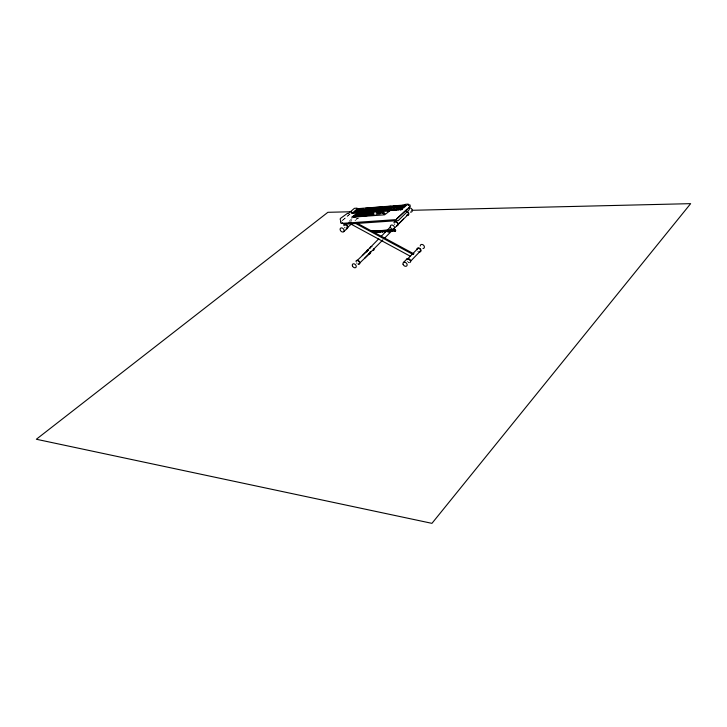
<?xml version="1.0" encoding="UTF-8"?>
<svg xmlns="http://www.w3.org/2000/svg" width="727" height="727" viewBox="0 0 727 727"><rect width="100%" height="100%" fill="white"/><g stroke="black" fill="none" stroke-linecap="round" stroke-linejoin="round"><path stroke-width="0.55" stroke-dasharray="3.63 2.73" d="M354.967 220.772L358.138 217.9M350.977 220.781L351.723 220.108M349.387 220.935L352.568 218.082M342.244 220.499L350.523 213.356M342.626 220.399L350.787 213.356M357.838 218.082A1.799 1.318 48.3 0 1 357.093 218.127M345.207 227.778A1.817 1.318 48.2 0 1 344.58 227.078M357.266 263.438A1.79 1.281 46.1 0 1 356.648 262.747M356.648 263.347A2.29 1.627 46.1 0 1 356.303 262.874M345.034 228.114A2.326 1.681 48.2 0 1 344.598 227.696M358.738 217.927A2.29 1.681 48.3 0 1 356.13 218.091M408.701 262.656A2.363 1.745 44.1 0 1 408.165 262.465M394.298 224.334A2.408 1.799 46.4 0 1 394.043 223.789M394.961 224.588A1.881 1.409 46.4 0 1 394.479 223.762M418.034 251.451A2.335 1.745 44.1 0 1 417.589 251.042M409.092 262.265A1.854 1.372 44.1 0 1 407.211 261.111"/><path stroke-width="1.09" d="M388.554 231.004L388.927 230.932M389.327 230.877L388.7 230.713L389.345 231.177M388.572 231.213L389 231.759L389.299 231.068M389.408 231.559L389.045 230.695M409.419 206.977L409.165 209.739L398.287 220.581L344.007 224.316L342.226 222.698M381.793 231.94C384.528 231.631 381.839 232.34 381.275 231.077M384.41 231.804C387.137 232.985 383.674 229.605 383.129 231.868M387.028 231.668C389.627 230.95 386.764 232.395 387.2 231.222M391.38 230.432C390.208 232.067 389.89 231.286 388.918 230.668M391.898 231.313C393.525 231.395 391.689 231.559 391.399 230.568M395.652 230.841L394.143 230.986M370.079 213.756C369.498 208.994 369.698 215.374 370.788 213.356M368.253 213.347C366.617 213.038 370.307 212.611 369.325 213.484M367.553 212.866L366.517 213.22L367.144 212.757L367.771 213.702L367.462 212.166L367.98 212.057M365.009 214.12C366.317 214.747 365.154 211.993 366.29 212.22M365.754 213.084L364.718 213.275L365.717 213.011M388.291 231.032L389.318 231.122M389.39 230.95L389.172 231.849M373.069 213.029L373.696 212.684L372.633 212.82M373.424 212.784C372.587 211.275 373.269 211.648 372.842 212.175M373.015 212.829C371.742 209.894 373.46 214.665 373.424 211.802M372.569 212.475L371.579 212.702L372.433 213.693M371.842 212.956C370.052 213.683 370.061 209.558 372.378 213.711M372.597 212.593C370.815 213.275 372.378 211.748 372.469 213.556M370.661 212.184L371.515 212.03M370.888 213.574L371.097 211.775L370.67 213.683L369.707 211.93M371.233 212.657L370.87 212.938L370.797 212.002M371.061 213.693L370.098 213.938M371.606 212.802L371.261 213.075M370.625 212.857L369.852 213.011L371.115 212.711M370.361 213.075L369.779 212.847L370.825 212.629M369.58 211.884L369.089 212.111L369.47 213.556M369.67 213.184L370.797 212.647L370.143 212.92M370.261 212.566L369.734 212.984L370.352 212.956M370.061 213.066L369.716 213.284M371.343 211.984L370.888 211.848M369.089 212.266C369.125 210.994 369.898 214.41 369.243 212.12M368.462 213.811C369.198 213.165 367.744 212.938 369.271 212.829M369.098 212.947L368.235 213.265L368.862 212.638M367.18 213.156C367.544 212.757 366.172 213.529 366.408 213.511M368.525 213.874C365.018 211.866 370.007 211.839 367.435 212.475M366.535 213.165L367.017 212.784L367.217 213.956M365.881 213.729L365.363 214.32M366.626 212.32C366.026 212.066 365.399 212.184 366.308 213.447M365.708 212.32L366.672 213.202M369.089 212.111C370.961 211.775 368.971 212.438 369.57 211.884M365.199 213.038C363.827 212.757 366.272 215.292 364.981 213.002M373.115 232.404L380.512 232.013L381.266 230.977M381.902 231.84L381.057 231.122M385.737 231.731L386.619 230.686L387.1 231.45M388.145 231.604L388.718 230.677M390.49 231.486L391.508 230.459L391.789 231.413M392.653 231.368L393.234 230.441L394.025 230.959M395.352 231.222L395.661 230.577M388.482 231.022L389.29 230.732M388.99 231.713L389.481 231.322M389.472 231.586L388.9 231.868M372.797 213.393L372.488 211.811M410.537 261.257L420.17 251.306M372.478 211.957L372.542 211.775M407.329 259.266L417.743 248.589M413.854 253.696L413.054 254.514L354.821 223.016M368.489 213.129L368.998 213.047L368.498 212.747M403.476 262.483L406.993 258.885M362.255 255.613L378.812 238.765M381.102 236.475L390.635 226.733M364.763 258.158L382.884 239.874M384.465 238.274L403.449 219.091M400.568 209.839L405.548 204.932L357.111 208.731L357.448 209.721M395.415 209.421L398.332 206.577L399.296 207.004M396.424 209.34L398.769 207.041M393.534 209.567L396.46 206.722L397.424 207.15L396.897 207.186M390.308 209.812L393.243 206.968L394.198 207.395L393.68 207.44M387.764 210.003L390.708 207.168L391.662 207.595M387.991 210.685L391.144 207.631M389.036 209.912L391.971 207.068L392.934 207.495L392.407 207.54M359.856 262.892L369.834 253.25M370.606 231.213L395.025 229.805L395.561 230.813M384.492 210.257L387.436 207.422L388.4 207.849M385.828 210.158L389.29 207.277L389.736 207.749L386.846 210.076M408.011 214.738L397.287 225.079A1.881 1.409 46.4 0 0 397.396 223.153M382.638 210.394L386.101 207.522L386.546 207.995L384.447 209.558M356.703 260.966L367.471 250.624A1.763 1.281 46.2 0 0 367.144 251.215M380.121 210.585L383.074 207.758L384.038 208.186L383.52 208.222M381.375 210.494L384.329 207.668L385.292 208.086L384.774 208.131M376.95 210.83L379.912 208.004L380.875 208.431M378.276 210.73L381.239 207.904L382.193 208.331M378.503 211.403L381.684 208.367M371.96 212.911L372.288 213.593M372.551 212.493L371.642 212.757L372.16 212.511M372.769 211.957L373.433 211.721L372.415 211.92M375.077 210.975L378.049 208.149L379.003 208.576L378.485 208.613M380.512 232.013L373.224 232.295M371.751 211.221L374.659 208.913L373.705 208.495L370.725 211.303M370.225 212.866L370.525 212.775M372.587 211.157L375.559 208.349L376.513 208.767L376.004 208.813M373.832 211.066L376.804 208.249L377.758 208.676L377.249 208.713M366.817 213.829L366.381 212.102L367.108 213.983M369.38 211.403L372.36 208.594L373.315 209.012M371.206 210.566L372.806 209.058M369.007 213.829L369.152 212.638L367.635 213.211M370.025 211.957L369.534 212.42M369.18 212.893L368.698 212.975L369.089 212.629M373.233 212.775L373.378 211.702M367.353 211.557L369.752 209.294M367.562 211.548L370.543 208.74L371.497 209.158L370.988 209.194M367.026 213.084C367.598 212.747 366.899 212.457 367.489 213.865M370.307 212.857L370.652 212.711M365.09 211.73L368.08 208.931L369.034 209.349L368.525 209.385M366.326 211.639L369.307 208.831L370.261 209.249M366.135 212.139L365.663 212.566L366.108 212.257M365.463 212.875C366.335 215.301 365.354 212.284 364.872 213.275M365.681 212.484L366.553 212.111M366.544 212.266L365.854 212.484M361.982 211.966L364.981 209.167L365.935 209.585L365.427 209.63M363.282 211.866L366.281 209.067L367.226 209.485L366.726 209.53M358.038 212.956L361.264 209.949M358.993 212.193L362.001 209.403L362.946 209.821M360.183 212.102L363.182 209.312L364.136 209.73M360.41 212.775L362.019 211.266M365.572 212.875L364.945 213.265M356.021 212.42L359.029 209.63L359.983 210.048L357.057 212.339M357.811 212.284L360.819 209.494L361.764 209.912M396.569 218.9L407.002 209.212M354.794 211.821L353.177 213.32L352.949 212.657L355.966 209.867L356.912 210.285L356.421 210.321M354.694 212.52L357.711 209.73L358.656 210.148L358.157 210.194M343.662 231.695A2.335 1.681 48.1 0 0 342.408 228.114A2.335 1.681 48.1 0 0 340.236 230.05A2.335 1.681 48.1 0 0 343.662 231.695L347.397 228.305M367.717 212.048L367.617 213.802M347.061 227.933L351.804 223.634M348.288 213.574L354.367 208.349L357.057 208.131M393.125 230.541L393.67 230.35M358.984 215.301L357.684 215.719L358.066 215.128L358.984 215.301L356.757 216.146L358.066 215.728L358.311 216.273L360.474 215.192L359.556 215.019L359.165 215.61L360.474 215.192M360.019 214.947L361.255 214.292L359.947 214.71L361.528 214.692L361.455 215.201L360.774 214.983L361.319 214.529M357.902 214.51L359.129 213.856L359.383 214.401L359.765 213.811L359.311 214.165L362.173 213.874L360.792 214.047L361.319 213.938M358.702 215.674L358.247 216.037L359.629 215.855M359.093 215.374L360.401 214.956M359.947 214.71L361.255 214.292M360.865 214.292L362.173 213.874M360.338 215.674L362.882 213.656L356.484 214.201M356.657 215.474L357.502 215.41L355.112 215.346L354.721 215.937L355.957 215.283M358.284 214.51L357.048 215.165L358.356 214.747L357.511 214.81M355.276 216.255L358.138 215.964L357.611 216.083M356.13 215.592L357.439 215.174M358.356 214.156L353.867 216.601L356.648 216.073L355.494 215.637M355.73 215.901L357.502 215.41M357.048 215.165L358.356 214.747M358.466 214.819L359.765 214.401M358.529 215.056L359.838 214.638M357.611 215.483L358.92 215.065M359.383 214.401L360.683 213.983L359.838 214.047M353.795 216.364L356.993 214.029M356.803 214.619L355.576 215.283L356.875 214.865L356.03 214.928M356.421 214.619L357.657 213.965L356.348 214.383L357.193 214.32M368.48 215.474L370.452 213.974L366.126 214.292L364.145 215.792L364.354 216.519M371.261 211.811L372.224 213.729L371.379 211.721M364.972 213.384L365.308 213.184M366.008 212.584L366.599 212.211L366.726 213.974M347.588 213.256L340.545 218.354L340.145 219.063L340.99 221.808M371.815 212.575L371.506 212.893M369.779 212.747L370.288 212.729M371.288 214.365L370.797 214.238M371.152 214.529L371.552 213.947L369.143 215.292L369.879 215.519M370.934 214.147L371.497 214.347M371.161 215.083C374.214 212.375 369.607 217.055 371.188 213.974M372.678 214.501L372.642 213.974M372.569 214.111L373.06 214.238L372.56 214.429M372.433 214.52L372.906 214.247M373.66 214.083L372.351 214.992L373.714 214.192M372.633 215.038L374.114 214.011L371.96 215.083L372.633 215.038L372.342 214.038L372.96 213.838M363.709 214.847L364.418 214.874L363.954 214.51L361.937 215.819L364.091 214.756L363.436 214.801M369.852 214.71L369.77 214.074L369.952 215.028M369.725 214.238L369.998 214.938M369.489 214.738L369.525 214.247M369.698 214.719L370.143 214.047L369.389 214.347M370.243 214.447L369.598 214.192L369.525 215.201L370.897 214.283M371.552 213.947L369.143 215.292M362.573 214.61L362.282 215.265L363.037 214.974L362.573 214.61L362.355 215.719L363.509 214.901M362.282 215.265L362.873 214.992M363.673 215.165L364.263 214.883M363.718 215.655L365.027 214.729M365.481 214.647L363.327 215.719L364.818 214.701L365.554 214.928M361.528 214.692L360.774 214.983M360.965 215.837C363.909 213.329 359.901 217.664 361.11 214.756M372.451 212.575L372.569 213.502M369.371 213.911L368.762 214.092M367.917 212.411L367.462 212.166M369.461 212.357L369.679 212.157M389.19 231.595L389.381 230.822M365.717 214.002L365.345 212.893M372.424 212.72L371.96 212.947M370.843 213.62L370.57 212.602M364.918 213.129L365.499 214.065M369.67 212.775L369.807 213.047M372.969 212.784L373.469 212.657L373.069 211.693M363.754 215.655L363.818 214.674M366.181 212.538L365.681 212.475M388.972 230.632L388.282 231.177L388.745 231.813M371.215 212.966L370.77 211.902M400.395 209.703L402.394 209.476L387.137 210.73M393.534 210.466L396.442 210.158M356.603 208.985L363.264 208.467M365.481 208.285L372.142 207.768M374.369 207.595L382.138 206.986M384.356 206.813L391.017 206.286M393.234 206.114L399.895 205.596M402.113 205.423L405.439 205.159M407.665 204.987L409.883 204.814L410.364 206.35L396.079 219.618L341.117 223.434L340.59 221.926M395.552 207.295L396.07 207.25L395.106 206.822L392.18 209.667L392.407 210.357M400.123 206.941L399.686 206.468L396.769 209.321L396.997 210.003M351.568 212.866L400.213 209.167L405.493 204.314L408.22 204.096L408.71 205.641M378.531 212.375C376.368 213.293 380.43 211.802 378.185 212.738M355.576 215.283L356.348 214.974M370.634 214.265L371.297 214.22M355.176 215.583L356.021 215.519M362.564 215.074L363.037 214.974M363.954 214.974L364.418 214.874M355.567 215.874L354.258 216.01L355.167 216.183M362.791 215.465L362.628 214.647M372.378 214.947L372.533 213.911L372.842 214.765M364.391 215.728L368.525 215.419L364.145 215.792M358.311 216.273L359.093 215.974M353.258 216.919L356.121 216.71M349.015 222.226L351.277 222.062M370.715 231.113L395.025 229.805M394.061 231.195L395.452 231.122M389.545 231.431L390.599 231.377M351.65 213.129L355.803 212.975M351.704 211.739L327.895 212.302L36.35 439.253L431.947 523.349L690.65 203.651L411.782 210.303M369.816 211.839L370.443 213.747M388.654 230.723L389.218 230.986M389.145 231.777L388.418 231.222M386.51 230.795L387.055 231.195M383.901 230.932L384.492 231.595M394.915 229.914L395.524 230.55M356.539 222.88L413.745 253.796M351.159 224.198L410.237 256.204M368.262 211.984L368.88 213.865L368.089 211.975M360.801 214.647L361.137 215.819M367.971 211.984L368.598 213.883M365.772 212.275L366.081 213.365M364.727 213.156L365.054 214.138M369.698 211.857L370.243 213.783M360.992 214.838L361.473 215.565L361.174 214.719M362.319 214.783L362.655 215.601M371.115 214.483L371.279 214.974L371.233 214.474M363.954 214.51L364.127 215.456M370.088 251.878A1.763 1.281 46.2 0 1 368.798 253.45M367.771 250.461A1.763 1.281 46.2 0 1 368.116 250.388M355.948 261.356A2.29 1.627 46.1 0 1 358.047 260.457A2.29 1.627 46.1 0 1 359.874 262.92A2.29 1.627 46.1 0 1 358.093 264.237M343.871 225.643A2.326 1.681 48.2 0 1 345.798 224.607A2.326 1.681 48.2 0 1 347.797 226.833A2.326 1.681 48.2 0 1 346.561 228.641M347.106 226.079A1.817 1.318 48.2 0 1 346.406 228.196M344.916 225.043A1.817 1.318 48.2 0 1 345.67 224.997M346.47 225.379A1.817 1.318 48.2 0 1 346.824 225.697M370.488 251.869A2.254 1.627 46.2 0 1 368.834 253.868M366.826 252.015A2.254 1.627 46.2 0 1 368.471 250.006M359.093 263.628A1.79 1.281 46.1 0 1 358.802 263.801M358.147 260.92A1.79 1.281 46.1 0 1 359.347 262.247M373.978 248.498A2.245 1.627 46.2 0 1 372.815 250.542M370.207 248.143A2.245 1.627 46.2 0 1 371.97 246.653M395.097 222.08A1.881 1.409 46.4 0 1 395.906 222.035M396.751 222.426A1.881 1.409 46.4 0 1 397.115 222.753M406.511 259.666A2.363 1.745 44.1 0 1 409.719 259.33A2.363 1.745 44.1 0 1 409.728 262.62M407.647 259.094A1.854 1.372 44.1 0 1 410.11 260.593M406.666 211.73A1.854 1.409 46.4 0 1 408.41 213.683A1.854 1.409 46.4 0 1 406.893 214.974M417.343 249.588A1.827 1.363 44.1 0 1 418.861 248.38A1.827 1.363 44.1 0 1 420.579 250.306A1.827 1.363 44.1 0 1 419.061 251.515M406.629 211.275A2.372 1.799 46.4 0 1 408.865 213.774A2.372 1.799 46.4 0 1 406.92 215.428M409.101 208.004A2.354 1.799 46.4 0 1 412.236 209.876A2.354 1.799 46.4 0 1 410.401 212.075M393.961 222.707A2.408 1.799 46.4 0 1 396.061 221.626A2.408 1.799 46.4 0 1 398.114 223.925A2.408 1.799 46.4 0 1 396.733 225.806M420.27 246.035A2.317 1.745 44 0 1 422.033 244.454A2.317 1.745 44 0 1 424.341 246.571A2.317 1.745 44 0 1 422.978 248.516M416.898 249.497A2.335 1.745 44.1 0 1 418.834 247.952A2.335 1.745 44.1 0 1 421.024 250.406A2.335 1.745 44.1 0 1 419.088 251.942M384.756 213.565L383.638 214.038L384.756 213.565M384.056 212.784L382.593 213.311L384.056 212.784M376.995 212.511L377.958 212.248L376.995 212.511M400.968 206.368L398.06 209.222L398.278 209.912L401.858 206.804L400.968 206.368M406.284 205.441L403.585 207.931L402.258 208.031L404.966 205.541L406.284 205.441M389.736 210.921L384.656 214.81L351.686 217.219L356.893 213.402L389.736 210.921M383.056 211.811L381.675 212.475L383.056 211.811M380.266 212.011L378.894 212.693L380.266 212.011M380.712 211.975L379.857 212.62L381.23 211.939L380.712 211.975M381.602 211.911L380.757 212.548L382.129 211.866L381.602 211.911M381.511 212.766L379.976 213.929L376.013 214.22L377.558 213.056L381.511 212.766M367.844 212.011L367.389 212.357L367.844 212.011M365.218 212.92L364.763 213.265L365.218 212.92M363.082 213.474L359.32 216.319L353.277 216.746L357.048 213.911L363.082 213.474M372.042 214.165L370.561 215.192L372.715 214.111L372.042 214.165M362.037 214.901L360.537 215.928L362.691 214.856L362.037 214.901M352.422 265.837A2.299 1.627 46.1 0 0 355.803 267.5A2.299 1.627 46.1 0 0 354.594 264.028A2.299 1.627 46.1 0 0 352.422 265.837M390.417 227.26A2.417 1.799 46.3 0 0 394.025 228.95A2.417 1.799 46.3 0 0 392.807 225.243A2.417 1.799 46.3 0 0 390.417 227.26M403.076 264.301A2.381 1.745 44.1 0 0 406.638 266.018A2.381 1.745 44.1 0 0 405.466 262.42A2.381 1.745 44.1 0 0 403.076 264.301"/></g></svg>
